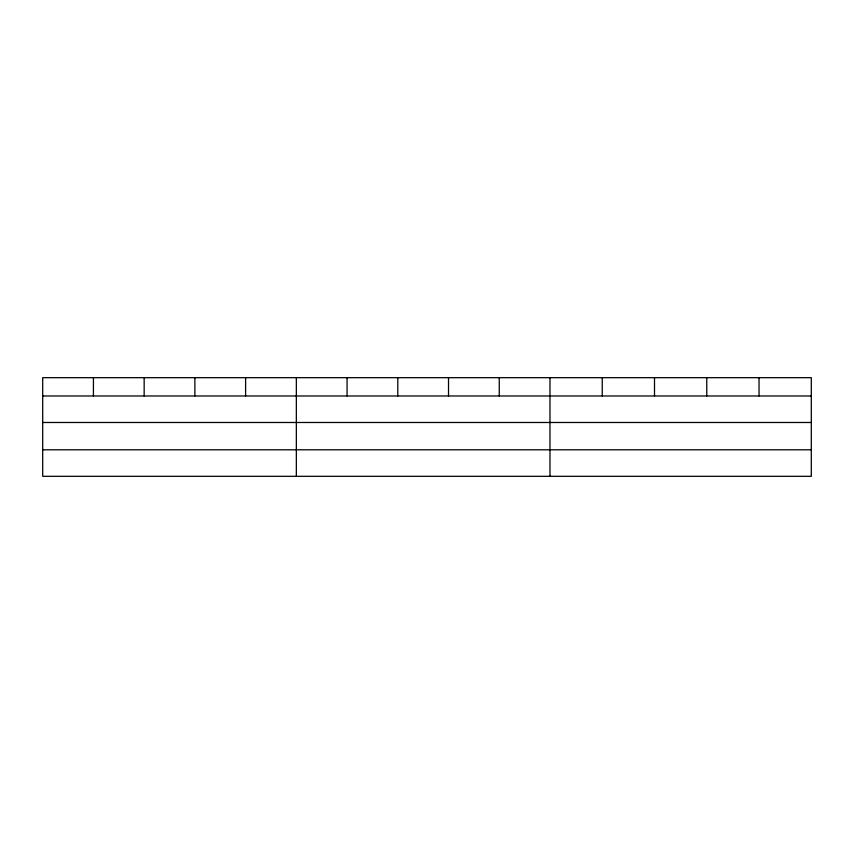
<?xml version="1.0" encoding="UTF-8"?>
<svg xmlns="http://www.w3.org/2000/svg" width="854" height="854" viewBox="0 0 854 854"><rect width="100%" height="100%" fill="white"/><g stroke="black" fill="none" stroke-linecap="round" stroke-linejoin="round"><path stroke-width="1.28" d="M811.3 422.484L811.3 377.681L42.7 377.681L42.7 476.318L811.3 476.318L811.3 422.484L42.7 422.484M42.7 395.978L811.3 395.978M42.7 449.802L811.3 449.802M759.035 377.681L759.035 395.978M706.77 377.681L706.77 395.978M654.506 377.681L654.506 395.978M602.241 377.681L602.241 395.978M549.976 377.681L549.976 476.318M499.248 377.681L499.248 395.978M448.521 377.681L448.521 395.978M397.793 377.681L397.793 395.978M347.066 377.681L347.066 395.978M296.338 377.681L296.338 476.318M245.61 377.681L245.61 395.978M194.883 377.681L194.883 395.978M144.155 377.681L144.155 395.978M93.428 377.681L93.428 395.978"/></g></svg>
